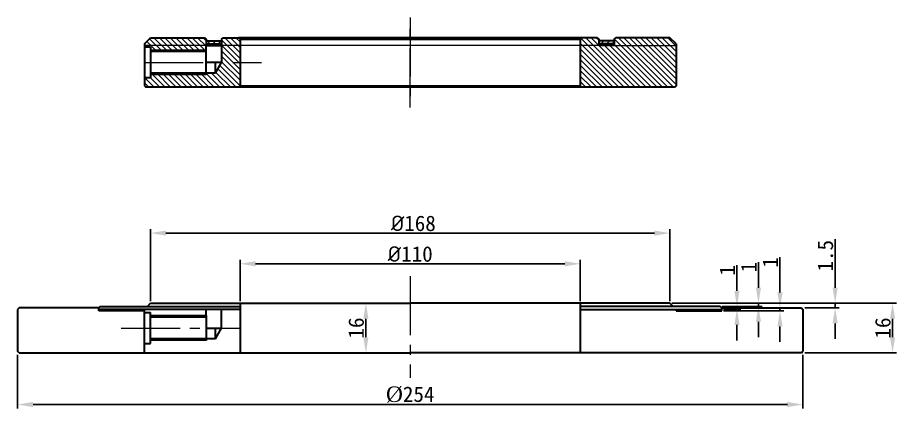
# Model space of a CAD drawing. Header units: inches. Extents: x -20 to 18950, y -1047 to 2551.
# Drawn here: x 13677.9 to 13962.1, y 484.8 to 611.1 of the extents above; entities that cross this region are included whole.
import ezdxf

# ---------------------------------------------------------------- set-up
doc = ezdxf.new("R2010")
doc.units = ezdxf.units.IN
doc.header["$MEASUREMENT"] = 0
doc.header["$PDSIZE"] = -5
doc.linetypes.add('CENTER2', pattern=[28.574999, 19.049999, -3.175, 3.175, -3.175])
doc.layers.get('0').update_dxf_attribs({"lineweight": 30})
doc.layers.get('Defpoints').update_dxf_attribs({"lineweight": 18})
for name, color, linetype, lineweight in [('10', 7, 'Continuous', 18), ('cen', 1, 'CENTER2', 20), ('dim', 5, 'Continuous', 20)]:
    doc.layers.add(name, color=color, linetype=linetype, lineweight=lineweight)
doc.styles.get("Standard").update_dxf_attribs({"font": ''})
doc.styles.get('Standard').set_extended_font_data('宋体')
doc.dimstyles.new('ISO-25', dxfattribs={"dimtxt": 5, "dimasz": 5, "dimexe": 1.25, "dimexo": 0.625, "dimtad": 1, "dimdsep": 46, "dimtxsty": 'Standard', "dimcen": 2.5, "dimdle": 10, "dimadec": 0, "dimazin": 0, "dimtfac": 1, "dimtmove": 0, "dimatfit": 3, "dimfxl": 1, "dimtolj": 1, "dimarcsym": 0})

# ---------------------------------------------------------------- blocks, each defined once
blk = doc.blocks.new('*D87')
at = {"layer": 'Defpoints', "color": 0, "transparency": 16777216}
for p in [(13677.89, 502.76), (13931.89, 502.76), (13931.89, 486.04)]:
    blk.add_point(p, dxfattribs=at)
at = {"layer": 'dim', "color": 0, "linetype": 'Continuous', "lineweight": -2, "transparency": 16777216}
for p, q in [((13677.89, 502.14), (13677.89, 484.79)), ((13931.89, 502.14), (13931.89, 484.79)), ((13682.89, 486.04), (13926.89, 486.04))]:
    blk.add_line(p, q, dxfattribs=at)
at = {"layer": 'dim', "color": 0, "transparency": 16777216}
for points in [[(13682.89, 486.87), (13682.89, 485.2), (13677.89, 486.04)], [(13926.89, 486.87), (13926.89, 485.2), (13931.89, 486.04)]]:
    blk.add_solid(points, dxfattribs=at)
at = {"layer": 'dim', "color": 0, "transparency": 16777216, "insert": (13804.89, 489.27), "char_height": 5, "attachment_point": 5}
blk.add_mtext('\\A1;{\\fTimes New Roman|b0|i0|c0|p18;%%C}254', dxfattribs=at)
blk = doc.blocks.new('*D88')
at = {"layer": 'Defpoints', "color": 0, "transparency": 16777216}
for p in [(13888.89, 518.76), (13960.89, 518.76), (13931.89, 502.76)]:
    blk.add_point(p, dxfattribs=at)
at = {"layer": 'dim', "color": 0, "linetype": 'Continuous', "lineweight": -2, "transparency": 16777216}
for p, q in [((13889.51, 518.76), (13962.14, 518.76)), ((13960.89, 507.76), (13960.89, 513.76)), ((13932.51, 502.76), (13962.14, 502.76))]:
    blk.add_line(p, q, dxfattribs=at)
at = {"layer": 'dim', "color": 0, "transparency": 16777216}
for points in [[(13960.06, 513.76), (13961.73, 513.76), (13960.89, 518.76)], [(13960.06, 507.76), (13961.73, 507.76), (13960.89, 502.76)]]:
    blk.add_solid(points, dxfattribs=at)
at = {"layer": 'dim', "color": 0, "transparency": 16777216, "insert": (13957.77, 510.76), "char_height": 5, "attachment_point": 5, "rotation": 90}
blk.add_mtext('\\A1;16', dxfattribs=at)
blk = doc.blocks.new('*D89')
at = {"layer": 'Defpoints', "color": 0, "transparency": 16777216}
for p in [(13888.89, 518.76), (13942.32, 518.76), (13931.89, 517.26)]:
    blk.add_point(p, dxfattribs=at)
at = {"layer": 'dim', "color": 0, "linetype": 'Continuous', "lineweight": -2, "transparency": 16777216}
for p, q in [((13942.32, 523.76), (13942.32, 539.48)), ((13889.51, 518.76), (13943.57, 518.76)), ((13942.32, 517.26), (13942.32, 518.76)), ((13932.51, 517.26), (13943.57, 517.26)), ((13942.32, 512.26), (13942.32, 507.26))]:
    blk.add_line(p, q, dxfattribs=at)
at = {"layer": 'dim', "color": 0, "transparency": 16777216}
for points in [[(13941.49, 523.76), (13943.15, 523.76), (13942.32, 518.76)], [(13941.49, 512.26), (13943.15, 512.26), (13942.32, 517.26)]]:
    blk.add_solid(points, dxfattribs=at)
at = {"layer": 'dim', "color": 0, "transparency": 16777216, "insert": (13939.19, 534.12), "char_height": 5, "attachment_point": 5, "rotation": 90}
blk.add_mtext('\\A1;1.5', dxfattribs=at)
blk = doc.blocks.new('*D90')
at = {"layer": 'Defpoints', "color": 0, "transparency": 16777216}
for p in [(13749.89, 531.52), (13749.89, 518.76), (13859.89, 518.76)]:
    blk.add_point(p, dxfattribs=at)
at = {"layer": 'dim', "color": 0, "linetype": 'Continuous', "lineweight": -2, "transparency": 16777216}
for p, q in [((13749.89, 519.39), (13749.89, 532.77)), ((13859.89, 519.39), (13859.89, 532.77)), ((13854.89, 531.52), (13754.89, 531.52))]:
    blk.add_line(p, q, dxfattribs=at)
at = {"layer": 'dim', "color": 0, "transparency": 16777216}
for points in [[(13754.89, 532.35), (13754.89, 530.68), (13749.89, 531.52)], [(13854.89, 532.35), (13854.89, 530.68), (13859.89, 531.52)]]:
    blk.add_solid(points, dxfattribs=at)
at = {"layer": 'dim', "color": 0, "transparency": 16777216, "insert": (13804.89, 534.64), "char_height": 5, "attachment_point": 5}
blk.add_mtext('\\A1;{\\fISOCPEUR|b0|i0|c0|p34;%%C}110', dxfattribs=at)
blk = doc.blocks.new('*D91')
at = {"layer": 'Defpoints', "color": 0, "transparency": 16777216}
for p in [(13888.89, 541.43), (13720.89, 518.76), (13888.89, 518.76)]:
    blk.add_point(p, dxfattribs=at)
at = {"layer": 'dim', "color": 0, "linetype": 'Continuous', "lineweight": -2, "transparency": 16777216}
for p, q in [((13720.89, 519.39), (13720.89, 542.68)), ((13725.89, 541.43), (13883.89, 541.43)), ((13888.89, 519.39), (13888.89, 542.68))]:
    blk.add_line(p, q, dxfattribs=at)
at = {"layer": 'dim', "color": 0, "transparency": 16777216}
for points in [[(13725.89, 542.26), (13725.89, 540.59), (13720.89, 541.43)], [(13883.89, 542.26), (13883.89, 540.59), (13888.89, 541.43)]]:
    blk.add_solid(points, dxfattribs=at)
at = {"layer": 'dim', "color": 0, "transparency": 16777216, "insert": (13805.89, 544.55), "char_height": 5, "attachment_point": 5}
blk.add_mtext('\\A1;{\\fISOCPEUR|b0|i0|c0|p34;%%C}168', dxfattribs=at)
blk = doc.blocks.new('*D92')
at = {"layer": 'Defpoints', "color": 0, "transparency": 16777216}
for p in [(13790.55, 518.76), (13804.89, 518.76), (13804.89, 502.76)]:
    blk.add_point(p, dxfattribs=at)
at = {"layer": 'dim', "color": 0, "linetype": 'Continuous', "lineweight": -2, "transparency": 16777216}
for p, q in [((13804.26, 518.76), (13789.3, 518.76)), ((13790.55, 507.76), (13790.55, 513.76)), ((13804.26, 502.76), (13789.3, 502.76))]:
    blk.add_line(p, q, dxfattribs=at)
at = {"layer": 'dim', "color": 0, "transparency": 16777216}
for points in [[(13789.72, 513.76), (13791.38, 513.76), (13790.55, 518.76)], [(13789.72, 507.76), (13791.38, 507.76), (13790.55, 502.76)]]:
    blk.add_solid(points, dxfattribs=at)
at = {"layer": 'dim', "color": 0, "transparency": 16777216, "insert": (13787.42, 510.76), "char_height": 5, "attachment_point": 5, "rotation": 90}
blk.add_mtext('\\A1;16', dxfattribs=at)
blk = doc.blocks.new('*D111')
at = {"layer": 'Defpoints', "color": 0, "transparency": 16777216}
for p in [(13905.64, 517.26), (13905.64, 516.26), (13924.48, 516.26)]:
    blk.add_point(p, dxfattribs=at)
at = {"layer": 'dim', "color": 0, "linetype": 'Continuous', "lineweight": -2, "transparency": 16777216}
for p, q in [((13924.48, 522.26), (13924.48, 533.6)), ((13906.26, 517.26), (13925.73, 517.26)), ((13906.26, 516.26), (13925.73, 516.26)), ((13924.48, 516.26), (13924.48, 517.26)), ((13924.48, 511.26), (13924.48, 506.26))]:
    blk.add_line(p, q, dxfattribs=at)
at = {"layer": 'dim', "color": 0, "transparency": 16777216}
for points in [[(13923.65, 522.26), (13925.32, 522.26), (13924.48, 517.26)], [(13923.65, 511.26), (13925.32, 511.26), (13924.48, 516.26)]]:
    blk.add_solid(points, dxfattribs=at)
at = {"layer": 'dim', "color": 0, "transparency": 16777216, "insert": (13921.36, 531.95), "char_height": 5, "attachment_point": 5, "rotation": 90}
blk.add_mtext('\\A1;1', dxfattribs=at)
blk = doc.blocks.new('*D112')
at = {"layer": 'Defpoints', "color": 0, "transparency": 16777216}
for p in [(13905.14, 517.76), (13905.64, 516.76), (13910.56, 516.76)]:
    blk.add_point(p, dxfattribs=at)
at = {"layer": 'dim', "color": 0, "linetype": 'Continuous', "lineweight": -2, "transparency": 16777216}
for p, q in [((13910.56, 522.76), (13910.56, 531.05)), ((13905.76, 517.76), (13911.81, 517.76)), ((13910.56, 516.76), (13910.56, 517.76)), ((13906.26, 516.76), (13911.81, 516.76)), ((13910.56, 511.76), (13910.56, 506.76))]:
    blk.add_line(p, q, dxfattribs=at)
at = {"layer": 'dim', "color": 0, "transparency": 16777216}
for points in [[(13909.73, 522.76), (13911.4, 522.76), (13910.56, 517.76)], [(13909.73, 511.76), (13911.4, 511.76), (13910.56, 516.76)]]:
    blk.add_solid(points, dxfattribs=at)
at = {"layer": 'dim', "color": 0, "transparency": 16777216, "insert": (13907.44, 529.41), "char_height": 5, "attachment_point": 5, "rotation": 90}
blk.add_mtext('\\A1;1', dxfattribs=at)
blk = doc.blocks.new('*D113')
at = {"layer": 'Defpoints', "color": 0, "transparency": 16777216}
for p in [(13888.89, 518.76), (13905.14, 517.76), (13917.52, 517.76)]:
    blk.add_point(p, dxfattribs=at)
at = {"layer": 'dim', "color": 0, "linetype": 'Continuous', "lineweight": -2, "transparency": 16777216}
for p, q in [((13917.52, 523.76), (13917.52, 532.05)), ((13889.51, 518.76), (13918.77, 518.76)), ((13905.76, 517.76), (13918.77, 517.76)), ((13917.52, 517.76), (13917.52, 518.76)), ((13917.52, 512.76), (13917.52, 507.76))]:
    blk.add_line(p, q, dxfattribs=at)
at = {"layer": 'dim', "color": 0, "transparency": 16777216}
for points in [[(13916.68, 523.76), (13918.35, 523.76), (13917.52, 518.76)], [(13916.68, 512.76), (13918.35, 512.76), (13917.52, 517.76)]]:
    blk.add_solid(points, dxfattribs=at)
at = {"layer": 'dim', "color": 0, "transparency": 16777216, "insert": (13914.39, 530.41), "char_height": 5, "attachment_point": 5, "rotation": 90}
blk.add_mtext('\\A1;1', dxfattribs=at)

msp = doc.modelspace()

# ---------------------------------------------------------------- hatches: boundary and pattern name
h = msp.add_hatch(color=3)
h.dxf.hatch_style = 1
h.paths.add_polyline_path([(13718.887, 516.762), (13708.887, 516.762), (13708.887, 516.262), (13718.887, 516.262)])
h = msp.add_hatch(color=3)
h.dxf.hatch_style = 1
h.paths.add_polyline_path([(13890.887, 516.762), (13900.887, 516.762), (13900.887, 516.262), (13890.887, 516.262)])
at = {"layer": 'dim'}
h = msp.add_hatch(dxfattribs=at)
h.set_pattern_fill('ANSI31', color=3, scale=10, angle=90)
h.set_pattern_definition([(135, (-283.2229, 85.7904), (-0.88388348, -0.88388348), [])])
h.paths.add_polyline_path([(13890.887, 602.052), (13870.887, 602.052), (13865.887, 602.052), (13859.887, 602.052), (13859.887, 589.052), (13860.387, 588.552), (13890.387, 588.552), (13890.887, 589.052)])
h.paths.add_polyline_path([(13865.887, 604.052), (13865.387, 604.552), (13860.387, 604.552), (13859.887, 604.052), (13859.887, 602.052), (13865.887, 602.052)])
h.paths.add_polyline_path([(13888.887, 604.552), (13871.387, 604.552), (13870.887, 604.052), (13870.887, 602.052), (13890.887, 602.052), (13890.887, 602.552)])
h.paths.add_polyline_path([(13738.887, 604.052), (13738.387, 604.552), (13720.887, 604.552), (13718.887, 602.552), (13718.887, 602.052), (13738.887, 602.052)])
h.paths.add_polyline_path([(13738.887, 602.052), (13718.887, 602.052), (13718.887, 601.552), (13720.887, 601.552), (13720.887, 600.552), (13738.887, 600.552)])
h.paths.add_polyline_path([(13749.887, 604.052), (13749.387, 604.552), (13744.387, 604.552), (13743.887, 604.052), (13743.887, 602.052), (13749.887, 602.052)])
h.paths.add_polyline_path([(13749.887, 602.052), (13743.887, 602.052), (13743.887, 596.552), (13749.887, 596.552)])
h.paths.add_polyline_path([(13749.887, 596.552), (13743.887, 596.552), (13741.866, 593.052), (13738.887, 593.052), (13738.887, 592.552), (13720.887, 592.552), (13720.887, 591.552), (13718.887, 591.552), (13718.887, 589.052), (13719.387, 588.552), (13749.387, 588.552), (13749.887, 589.052)])
h.paths.add_polyline_path([(13738.887, 593.052), (13720.887, 593.052), (13720.887, 592.552), (13738.887, 592.552)], flags=17)
h.paths.add_polyline_path([(13738.887, 600.552), (13720.887, 600.552), (13720.887, 600.052), (13738.887, 600.052)])
h = msp.add_hatch(dxfattribs=at)
h.set_pattern_fill('ANSI31', color=3, scale=10)
h.set_pattern_definition([(45, (-283.2229, 85.7904), (-0.88388348, 0.88388348), [])])
h.paths.add_polyline_path([(13738.887, 603.552), (13738.887, 602.552), (13743.887, 602.552), (13743.887, 603.552)])
h.paths.add_polyline_path([(13870.887, 602.552), (13870.887, 603.552), (13865.887, 603.552), (13865.887, 602.552)])

# ---------------------------------------------------------------- linework, layer by layer
for p, q in [((13718.887, 602.552), (13720.887, 604.552)), ((13720.887, 604.552), (13738.387, 604.552)), ((13738.387, 604.552), (13738.887, 604.052)), ((13738.887, 604.052), (13738.887, 602.052)), ((13738.887, 603.552), (13743.887, 603.552)), ((13743.887, 604.052), (13744.387, 604.552)), ((13743.887, 604.052), (13743.887, 602.052)), ((13744.387, 604.552), (13749.387, 604.552)), ((13865.387, 604.552), (13749.387, 604.552)), ((13749.387, 604.552), (13749.887, 604.052)), ((13749.887, 604.052), (13749.887, 589.052)), ((13749.887, 604.052), (13859.887, 604.052)), ((13859.887, 604.052), (13860.387, 604.552)), ((13859.887, 604.052), (13859.887, 589.052)), ((13865.387, 604.552), (13865.887, 604.052)), ((13865.887, 604.052), (13865.887, 602.052)), ((13870.887, 603.552), (13865.887, 603.552)), ((13870.887, 604.052), (13871.387, 604.552)), ((13870.887, 604.052), (13870.887, 602.052)), ((13888.887, 604.552), (13871.387, 604.552)), ((13890.887, 602.552), (13888.887, 604.552)), ((13718.887, 602.552), (13718.887, 589.052)), ((13720.887, 601.552), (13718.887, 601.552)), ((13720.887, 601.552), (13720.887, 591.552)), ((13738.887, 600.052), (13720.887, 600.052)), ((13738.887, 602.552), (13743.887, 602.552)), ((13738.887, 602.052), (13743.887, 602.052)), ((13738.887, 592.552), (13738.887, 602.052)), ((13743.887, 602.052), (13743.887, 596.552)), ((13870.887, 602.552), (13865.887, 602.552)), ((13870.887, 602.052), (13865.887, 602.052)), ((13890.887, 602.552), (13890.887, 589.052)), ((13743.887, 596.552), (13738.887, 596.552)), ((13741.866, 593.052), (13743.887, 596.552)), ((13741.866, 593.052), (13741.866, 596.552)), ((13720.887, 591.552), (13718.887, 591.552)), ((13741.866, 593.052), (13720.887, 593.052)), ((13718.887, 589.052), (13719.387, 588.552)), ((13749.387, 588.552), (13719.387, 588.552)), ((13749.387, 588.552), (13749.887, 589.052)), ((13890.387, 588.552), (13749.387, 588.552)), ((13749.887, 589.052), (13859.887, 589.052)), ((13860.387, 588.552), (13859.887, 589.052)), ((13890.887, 589.052), (13890.387, 588.552)), ((13704.637, 517.762), (13704.137, 517.262)), ((13704.637, 517.762), (13749.887, 517.762)), ((13719.887, 517.762), (13720.887, 518.762)), ((13720.887, 518.762), (13804.887, 518.762)), ((13749.887, 518.762), (13749.887, 502.762)), ((13888.887, 518.762), (13804.887, 518.762)), ((13859.887, 518.762), (13859.887, 502.762)), ((13905.137, 517.762), (13859.887, 517.762)), ((13889.887, 517.762), (13888.887, 518.762)), ((13905.137, 517.762), (13905.637, 517.262)), ((13678.387, 517.262), (13677.887, 516.762)), ((13677.887, 516.762), (13677.887, 503.262)), ((13704.137, 517.262), (13678.387, 517.262)), ((13704.137, 517.262), (13678.387, 517.262)), ((13704.137, 516.262), (13704.137, 517.262)), ((13749.887, 516.762), (13704.137, 516.762)), ((13718.887, 516.262), (13704.137, 516.262)), ((13708.887, 516.262), (13708.887, 516.762)), ((13718.887, 516.262), (13718.887, 516.762)), ((13718.887, 502.762), (13718.887, 516.262)), ((13718.887, 515.762), (13720.887, 515.762)), ((13720.887, 505.762), (13720.887, 515.762)), ((13738.887, 514.762), (13738.887, 516.762)), ((13738.887, 514.762), (13738.887, 506.762)), ((13743.887, 510.762), (13743.887, 516.762)), ((13859.887, 516.762), (13905.637, 516.762)), ((13859.887, 514.762), (13859.887, 502.762)), ((13890.887, 516.262), (13890.887, 516.762)), ((13890.887, 516.262), (13905.637, 516.262)), ((13900.887, 516.262), (13900.887, 516.762)), ((13905.637, 516.262), (13905.637, 517.262)), ((13905.637, 517.262), (13931.387, 517.262)), ((13931.387, 517.262), (13931.887, 516.762)), ((13931.887, 516.762), (13931.887, 503.262)), ((13738.887, 514.262), (13720.887, 514.262)), ((13738.887, 510.762), (13743.887, 510.762)), ((13741.866, 507.262), (13743.887, 510.762)), ((13741.866, 507.262), (13741.866, 510.762)), ((13741.866, 507.262), (13720.887, 507.262)), ((13678.387, 502.762), (13677.887, 503.262)), ((13718.887, 505.762), (13720.887, 505.762)), ((13931.387, 502.762), (13931.887, 503.262)), ((13678.387, 502.762), (13804.887, 502.762)), ((13931.387, 502.762), (13804.887, 502.762))]:
    msp.add_line(p, q)
at = {"layer": '10'}
for p, q in [((13738.887, 600.552), (13720.887, 600.552)), ((13738.887, 600.552), (13720.887, 600.552)), ((13738.887, 592.552), (13720.887, 592.552)), ((13738.887, 592.552), (13720.887, 592.552)), ((13738.887, 514.762), (13720.887, 514.762)), ((13738.887, 514.762), (13720.887, 514.762)), ((13738.887, 506.762), (13720.887, 506.762)), ((13738.887, 506.762), (13720.887, 506.762))]:
    msp.add_line(p, q, dxfattribs=at)
at = {"layer": 'cen'}
for p, q in [((13804.887, 611.055), (13804.887, 583.021)), ((13804.887, 582.049), (13804.887, 610.083)), ((13718.887, 596.552), (13756.737, 596.552)), ((13804.887, 527.502), (13804.887, 494.675)), ((13711.41, 510.762), (13749.887, 510.762))]:
    msp.add_line(p, q, dxfattribs=at)
at = {"layer": 'dim'}
for p, q in [((13738.887, 602.052), (13718.887, 602.052)), ((13865.887, 602.052), (13743.887, 602.052)), ((13870.887, 602.052), (13890.887, 602.052))]:
    msp.add_line(p, q, dxfattribs=at)

# ---------------------------------------------------------------- dimensions: what is measured, and where the dimension line sits
for base, p1, p2, text, picture, middle in [((13888.887, 541.427), (13720.887, 518.762), (13888.887, 518.762), '{\\fISOCPEUR|b0|i0|c0|p34;%%C}<>', '*D91', (13805.887, 541.427)), ((13749.887, 531.516), (13859.887, 518.762), (13749.887, 518.762), '{\\fISOCPEUR|b0|i0|c0|p34;%%C}<>', '*D90', (13804.887, 531.516)), ((13931.887, 486.038), (13677.887, 502.762), (13931.887, 502.762), '{\\fTimes New Roman|b0|i0|c0|p18;%%C}<>', '*D87', (13804.887, 486.038))]:
    dim = msp.add_linear_dim(base=base, p1=p1, p2=p2, text=text, dimstyle='ISO-25', dxfattribs=at)
    dim.commit()
    dim.dimension.update_dxf_attribs({"geometry": picture, "text_midpoint": middle, "dimtype": 160})
for base, p1, p2, picture, middle in [((13942.319, 518.762), (13931.887, 517.262), (13888.887, 518.762), '*D89', (13939.194, 534.121)), ((13790.549, 518.762), (13804.887, 502.762), (13804.887, 518.762), '*D92', (13787.424, 510.762)), ((13960.892, 518.762), (13931.887, 502.762), (13888.887, 518.762), '*D88', (13957.767, 510.762))]:
    dim = msp.add_linear_dim(base=base, p1=p1, p2=p2, angle=270, dimstyle='ISO-25', dxfattribs=at)
    dim.commit()
    dim.dimension.update_dxf_attribs({"geometry": picture, "text_midpoint": middle})
for base, p1, p2, picture, middle in [((13917.518, 517.762), (13888.887, 518.762), (13905.137, 517.762), '*D113', (13917.518, 530.406)), ((13924.482, 516.262), (13905.637, 517.262), (13905.637, 516.262), '*D111', (13924.482, 531.953)), ((13910.565, 516.762), (13905.137, 517.762), (13905.637, 516.762), '*D112', (13910.565, 529.406))]:
    dim = msp.add_linear_dim(base=base, p1=p1, p2=p2, angle=90, dimstyle='ISO-25', dxfattribs=at)
    dim.commit()
    dim.dimension.update_dxf_attribs({"geometry": picture, "text_midpoint": middle, "dimtype": 160})

doc.saveas('drawing.dxf')
